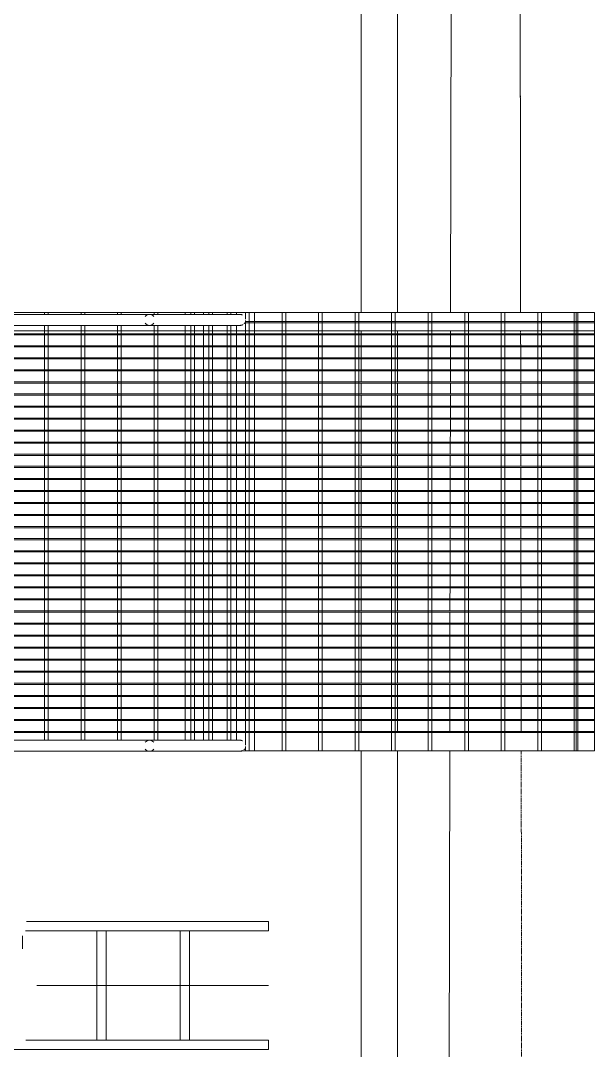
# Model space of a CAD drawing. Header units: centimetres. Extents: x -1762 to 3746, y -261 to 6534.
# Drawn here: x 1923.1 to 2080.1, y 2745.7 to 3027.6 of the extents above; entities that cross this region are included whole.
import ezdxf

# ---------------------------------------------------------------- set-up
doc = ezdxf.new("R2010")
doc.units = ezdxf.units.CM
doc.linetypes.add('_Overhead_2_', pattern=[0.47625, 0.3175, -0.15875])
for name, color, linetype, lineweight in [('A-CLNG', 7, 'Continuous', 9), ('A-FLOR', 7, 'Continuous', 9), ('A-FLOR-HRAL', 7, 'Continuous', 9), ('A-GENM', 7, 'Continuous', 9), ('A-WALL', 7, 'Continuous', 9), ('E-CABL-TRAY', 7, 'Continuous', 9), ('E-CABL-TRAY-CNTR', 7, 'Continuous', 9), ('I-WALL', 7, 'Continuous', 9)]:
    doc.layers.add(name, color=color, linetype=linetype, lineweight=lineweight)

# ---------------------------------------------------------------- blocks, each defined once
blk = doc.blocks.new('M_RVR_Grating - 1_12 x 1_00-V70-Planta bodega almacenamiento congelados')
at = {"layer": 'A-GENM', "color": 254, "true_color": 0xd4d4d4}
for p, q in [((-55, 56), (-57.1, 56)), ((56.47, 56), (-57.1, 56)), ((-54.7, 56), (-55, 56)), ((-55, 56), (-55, -21.01)), ((-55, -21.01), (-55, 56)), ((-54.7, -21.01), (-54.7, 56)), ((-51.4, 56), (-51.7, 56)), ((-51.7, 56), (-51.7, -21.01)), ((-51.4, -21.01), (-51.4, 56)), ((-48.1, 56), (-48.4, 56)), ((-48.4, 56), (-48.4, -21.01)), ((-48.1, -21.01), (-48.1, 56)), ((-44.8, 56), (-45.1, 56)), ((-45.1, 56), (-45.1, -21.02)), ((-44.8, -21.02), (-44.8, 56)), ((-41.5, 56), (-41.8, 56)), ((-41.8, 56), (-41.8, -21.02)), ((-41.5, -21.02), (-41.5, 56)), ((-38.2, 56), (-38.5, 56)), ((-38.5, 56), (-38.5, -21.02)), ((-38.2, -21), (-38.2, 56)), ((-34.9, 56), (-35.2, 56)), ((-35.2, 56), (-35.2, -21)), ((-34.9, -21), (-34.9, 56)), ((-31.6, 56), (-31.9, 56)), ((-31.9, 56), (-31.9, -21)), ((-31.6, -21), (-31.6, 56)), ((-28.3, 56), (-28.6, 56)), ((-28.6, 56), (-28.6, -21)), ((-28.3, -21), (-28.3, 56)), ((-25, 56), (-25.3, 56)), ((-25.3, 56), (-25.3, -21)), ((-25, -21), (-25, 56)), ((-21.7, 56), (-22, 56)), ((-22, 56), (-22, -21)), ((-21.7, -21), (-21.7, 56)), ((-18.4, 56), (-18.7, 56)), ((-18.7, 56), (-18.7, -21)), ((-18.4, -21), (-18.4, 56)), ((-15.1, 56), (-15.4, 56)), ((-15.4, 56), (-15.4, -21)), ((-15.1, -21), (-15.1, 56)), ((-11.8, 56), (-12.1, 56)), ((-12.1, 56), (-12.1, -21)), ((-11.8, -21), (-11.8, 56)), ((-8.5, 56), (-8.8, 56)), ((-8.8, 56), (-8.8, -21)), ((-8.5, -21), (-8.5, 56)), ((-5.2, 56), (-5.5, 56)), ((-5.5, 56), (-5.5, -21)), ((-5.2, -21), (-5.2, 56)), ((-1.9, 56), (-2.2, 56)), ((-2.2, 56), (-2.2, -21)), ((-1.9, -21), (-1.9, 56)), ((1.4, 56), (1.1, 56)), ((1.1, 56), (1.1, -21)), ((1.4, -21), (1.4, 56)), ((4.7, 56), (4.4, 56)), ((4.4, 56), (4.4, -21)), ((4.7, -21), (4.7, 56)), ((8, 56), (7.7, 56)), ((7.7, 56), (7.7, -21)), ((8, -21), (8, 56)), ((11.3, 56), (11, 56)), ((11, 56), (11, -21)), ((11.3, -21), (11.3, 56)), ((14.6, 56), (14.3, 56)), ((14.3, 56), (14.3, -21)), ((14.6, -21), (14.6, 56)), ((17.9, 56), (17.6, 56)), ((17.6, 56), (17.6, -21)), ((17.9, -21), (17.9, 56)), ((21.2, 56), (20.9, 56)), ((20.9, 56), (20.9, -21)), ((21.2, -21), (21.2, 56)), ((24.5, 56), (24.2, 56)), ((24.2, 56), (24.2, -21)), ((24.5, -21), (24.5, 56)), ((27.8, 56), (27.5, 56)), ((27.5, 56), (27.5, -21)), ((27.8, -21), (27.8, 56)), ((31.1, 56), (30.8, 56)), ((30.8, 56), (30.8, -21)), ((31.1, -21), (31.1, 56)), ((34.4, 56), (34.1, 56)), ((34.1, 56), (34.1, -21)), ((34.4, -21), (34.4, 56)), ((37.7, 56), (37.4, 56)), ((37.4, 56), (37.4, -21)), ((37.7, -21), (37.7, 56)), ((41, 56), (40.7, 56)), ((40.7, 56), (40.7, -21)), ((41, -21), (41, 56)), ((44.3, 56), (44, 56)), ((44, 56), (44, -21)), ((44.3, -21), (44.3, 56)), ((47.6, 56), (47.3, 56)), ((47.3, 56), (47.3, -21)), ((47.6, -21), (47.6, 56)), ((50.9, 56), (50.6, 56)), ((50.6, 56), (50.6, -21)), ((50.9, -21), (50.9, 56)), ((54.2, 56), (53.9, 56)), ((53.9, 56), (53.9, -21)), ((54.2, -21), (54.2, 56)), ((56.47, 56), (55, 56)), ((55, 56), (55, -21)), ((60, 56), (59.47, 56)), ((60, 56), (59.47, 56)), ((60, -21), (60, 56)), ((60, 51), (60, 56)), ((-57.1, 51), (56.47, 51)), ((59.47, 51), (60, 51)), ((-57.11, 48.5), (56.47, 48.5)), ((56.47, 49.5), (-57.1, 49.5)), ((60, 49.5), (59.47, 49.5)), ((59.47, 48.5), (60, 48.5)), ((-60, 40.65), (-60, -21)), ((-58.8, 39.5), (-60, 39.5)), ((57.77, 39.5), (-58.4, 39.5)), ((57.2, 39.71), (57.2, -21)), ((57.5, -21), (57.5, 39.56)), ((60, 39.5), (58.17, 39.5)), ((-60, 38.5), (60, 38.5)), ((60, 29.5), (-60, 29.5)), ((-60, 28.5), (60, 28.5)), ((60, 19.5), (-60, 19.5)), ((-60, 18.5), (60, 18.5)), ((60, 9.5), (-60, 9.5)), ((-60, 8.5), (60, 8.5)), ((60, -0.5), (-60, -0.5)), ((-60, -1.5), (60, -1.5)), ((60, -10.5), (-60, -10.5)), ((-60, -11.5), (60, -11.5)), ((60, -20.5), (-60, -20.5)), ((-60, -21), (-60, -21.05)), ((-60, -21.05), (-60, -56)), ((-60, -21.5), (60, -21.5)), ((-55, -21.05), (-55, -56)), ((-55, -56), (-55, -21.05)), ((-54.7, -56), (-54.7, -21.05)), ((-51.7, -21.05), (-51.7, -56)), ((-51.4, -56), (-51.4, -21.05)), ((-48.4, -21.05), (-48.4, -56)), ((-48.1, -56), (-48.1, -21.05)), ((-45.1, -21.05), (-45.1, -56)), ((-44.8, -56), (-44.8, -21.05)), ((-41.8, -21.05), (-41.8, -56)), ((-41.5, -56), (-41.5, -21.05)), ((-38.5, -21.05), (-38.5, -56)), ((-38.2, -56), (-38.2, -21.05)), ((-35.2, -21.05), (-35.2, -56)), ((-34.9, -56), (-34.9, -21.05)), ((-31.9, -21.05), (-31.9, -56)), ((-31.6, -56), (-31.6, -21.05)), ((-28.6, -21.05), (-28.6, -56)), ((-28.3, -56), (-28.3, -21.05)), ((-25.3, -21.05), (-25.3, -56)), ((-25, -56), (-25, -21.05)), ((-22, -21.05), (-22, -56)), ((-21.7, -56), (-21.7, -21.05)), ((-18.7, -21.05), (-18.7, -56)), ((-18.4, -56), (-18.4, -21.05)), ((-15.4, -21.05), (-15.4, -56)), ((-15.1, -56), (-15.1, -21.05)), ((-12.1, -21.05), (-12.1, -56)), ((-11.8, -56), (-11.8, -21.05)), ((-8.8, -21.05), (-8.8, -56)), ((-8.5, -56), (-8.5, -21.05)), ((-5.5, -21.05), (-5.5, -56)), ((-5.2, -56), (-5.2, -21.05)), ((-2.2, -21.05), (-2.2, -56)), ((-1.9, -56), (-1.9, -21.05)), ((1.1, -21.05), (1.1, -56)), ((1.4, -56), (1.4, -21.05)), ((4.4, -21.05), (4.4, -56)), ((4.7, -56), (4.7, -21.05)), ((7.7, -21.05), (7.7, -56)), ((8, -56), (8, -21.05)), ((11, -21.05), (11, -56)), ((11.3, -56), (11.3, -21.05)), ((14.3, -21.05), (14.3, -56)), ((14.6, -56), (14.6, -21.05)), ((17.6, -21.05), (17.6, -56)), ((17.9, -56), (17.9, -21.05)), ((20.9, -21.05), (20.9, -56)), ((21.2, -56), (21.2, -21.05)), ((24.2, -21.05), (24.2, -56)), ((24.5, -56), (24.5, -21.05)), ((27.5, -21.05), (27.5, -56)), ((27.8, -56), (27.8, -21.05)), ((30.8, -21.05), (30.8, -56)), ((31.1, -56), (31.1, -21.05)), ((34.1, -21.05), (34.1, -56)), ((34.4, -56), (34.4, -21.05)), ((37.4, -21.05), (37.4, -56)), ((37.7, -56), (37.7, -21.05)), ((40.7, -21.05), (40.7, -56)), ((41, -56), (41, -21.05)), ((44, -21.05), (44, -56)), ((44.3, -56), (44.3, -21.05)), ((47.3, -21.05), (47.3, -56)), ((47.6, -56), (47.6, -21.05)), ((50.6, -21.05), (50.6, -56)), ((50.9, -56), (50.9, -21.05)), ((53.9, -21.05), (53.9, -56)), ((54.2, -56), (54.2, -21.05)), ((55, -21.05), (55, -56)), ((57.2, -21.05), (57.2, -56)), ((57.5, -56), (57.5, -21.05)), ((60, -21.05), (60, -21)), ((60, -56), (60, -21.05)), ((60, -30.5), (-60, -30.5)), ((-60, -31.5), (60, -31.5)), ((60, -40.5), (-60, -40.5)), ((-60, -41.5), (60, -41.5)), ((60, -50.5), (-60, -50.5)), ((60, -51), (-60, -51)), ((-60, -51), (-60, -56)), ((-60, -51.5), (60, -51.5)), ((60, -56), (60, -51)), ((-60, -56), (-55, -56)), ((-60, -56), (60, -56)), ((-55, -56), (-54.7, -56)), ((-51.7, -56), (-51.4, -56)), ((-48.4, -56), (-48.1, -56)), ((-45.1, -56), (-44.8, -56)), ((-41.8, -56), (-41.5, -56)), ((-38.5, -56), (-38.2, -56)), ((-35.2, -56), (-34.9, -56)), ((-31.9, -56), (-31.6, -56)), ((-28.6, -56), (-28.3, -56)), ((-25.3, -56), (-25, -56)), ((-22, -56), (-21.7, -56)), ((-18.7, -56), (-18.4, -56)), ((-15.4, -56), (-15.1, -56)), ((-12.1, -56), (-11.8, -56)), ((-8.8, -56), (-8.5, -56)), ((-5.5, -56), (-5.2, -56)), ((-2.2, -56), (-1.9, -56)), ((1.1, -56), (1.4, -56)), ((4.4, -56), (4.7, -56)), ((7.7, -56), (8, -56)), ((11, -56), (11.3, -56)), ((14.3, -56), (14.6, -56)), ((17.6, -56), (17.9, -56)), ((20.9, -56), (21.2, -56)), ((24.2, -56), (24.5, -56)), ((27.5, -56), (27.8, -56)), ((30.8, -56), (31.1, -56)), ((34.1, -56), (34.4, -56)), ((37.4, -56), (37.7, -56)), ((40.7, -56), (41, -56)), ((44, -56), (44.3, -56)), ((47.3, -56), (47.6, -56)), ((50.6, -56), (50.9, -56)), ((53.9, -56), (54.2, -56)), ((55, -56), (60, -56)), ((57.2, -56), (57.5, -56))]:
    blk.add_line(p, q, dxfattribs=at)
blk = doc.blocks.new('M_RVR_Grating - 1_12 x 1_00-V71-Planta bodega almacenamiento congelados')
at = {"layer": 'A-GENM', "color": 254, "true_color": 0xd4d4d4}
for p, q in [((-55, 56), (-57.1, 56)), ((56.48, 56), (-57.1, 56)), ((-55, 56), (-55, -56)), ((-54.7, 56), (-55, 56)), ((-55, -56), (-55, 56)), ((-54.7, -56), (-54.7, 56)), ((-51.7, 56), (-51.7, -56)), ((-51.4, 56), (-51.7, 56)), ((-51.4, -56), (-51.4, 56)), ((-48.4, 56), (-48.4, -56)), ((-48.1, 56), (-48.4, 56)), ((-48.1, -56), (-48.1, 56)), ((-45.1, 56), (-45.1, -56)), ((-44.8, 56), (-45.1, 56)), ((-44.8, -56), (-44.8, 56)), ((-41.8, 56), (-41.8, -56)), ((-41.5, 56), (-41.8, 56)), ((-41.5, -56), (-41.5, 56)), ((-38.5, 56), (-38.5, -56)), ((-38.2, 56), (-38.5, 56)), ((-38.2, -56), (-38.2, 56)), ((-35.2, 56), (-35.2, -56)), ((-34.9, 56), (-35.2, 56)), ((-34.9, -56), (-34.9, 56)), ((-31.9, 56), (-31.9, -56)), ((-31.6, 56), (-31.9, 56)), ((-31.6, -56), (-31.6, 56)), ((-28.6, 56), (-28.6, -56)), ((-28.3, 56), (-28.6, 56)), ((-28.3, -56), (-28.3, 56)), ((-25.3, 56), (-25.3, -56)), ((-25, 56), (-25.3, 56)), ((-25, -56), (-25, 56)), ((-22, 56), (-22, -56)), ((-21.7, 56), (-22, 56)), ((-21.7, -56), (-21.7, 56)), ((-18.7, 56), (-18.7, -56)), ((-18.4, 56), (-18.7, 56)), ((-18.4, -56), (-18.4, 56)), ((-15.4, 56), (-15.4, -56)), ((-15.1, 56), (-15.4, 56)), ((-15.1, -56), (-15.1, 56)), ((-12.1, 56), (-12.1, -56)), ((-11.8, 56), (-12.1, 56)), ((-11.8, -56), (-11.8, 56)), ((-8.8, 56), (-8.8, -56)), ((-8.5, 56), (-8.8, 56)), ((-8.5, -56), (-8.5, 56)), ((-5.5, 56), (-5.5, -56)), ((-5.2, 56), (-5.5, 56)), ((-5.2, -56), (-5.2, 56)), ((-2.2, 56), (-2.2, -56)), ((-1.9, 56), (-2.2, 56)), ((-1.9, -56), (-1.9, 56)), ((1.1, 56), (1.1, -56)), ((1.4, 56), (1.1, 56)), ((1.4, -56), (1.4, 56)), ((4.4, 56), (4.4, -56)), ((4.7, 56), (4.4, 56)), ((4.7, -56), (4.7, 56)), ((7.7, 56), (7.7, -56)), ((8, 56), (7.7, 56)), ((8, -56), (8, 56)), ((11, 56), (11, -56)), ((11.3, 56), (11, 56)), ((11.3, -56), (11.3, 56)), ((14.3, 56), (14.3, -56)), ((14.6, 56), (14.3, 56)), ((14.6, -56), (14.6, 56)), ((17.6, 56), (17.6, -56)), ((17.9, 56), (17.6, 56)), ((17.9, -56), (17.9, 56)), ((20.9, 56), (20.9, -56)), ((21.2, 56), (20.9, 56)), ((21.2, -56), (21.2, 56)), ((24.2, 56), (24.2, -56)), ((24.5, 56), (24.2, 56)), ((24.5, -56), (24.5, 56)), ((27.5, 56), (27.5, -56)), ((27.8, 56), (27.5, 56)), ((27.8, -56), (27.8, 56)), ((30.8, 56), (30.8, -56)), ((31.1, 56), (30.8, 56)), ((31.1, -56), (31.1, 56)), ((34.1, 56), (34.1, -56)), ((34.4, 56), (34.1, 56)), ((34.4, -56), (34.4, 56)), ((37.4, 56), (37.4, -56)), ((37.7, 56), (37.4, 56)), ((37.7, -56), (37.7, 56)), ((40.7, 56), (40.7, -56)), ((41, 56), (40.7, 56)), ((41, -56), (41, 56)), ((44, 56), (44, -56)), ((44.3, 56), (44, 56)), ((44.3, -56), (44.3, 56)), ((47.3, 56), (47.3, -56)), ((47.6, 56), (47.3, 56)), ((47.6, -56), (47.6, 56)), ((50.6, 56), (50.6, -56)), ((50.9, 56), (50.6, 56)), ((50.9, -56), (50.9, 56)), ((53.9, 56), (53.9, -56)), ((54.2, 56), (53.9, 56)), ((54.2, -56), (54.2, 56)), ((55, 56), (55, -56)), ((56.48, 56), (55, 56)), ((60, 56), (59.47, 56)), ((60, 56), (59.47, 56)), ((60, -56), (60, 56)), ((60, 51), (60, 56)), ((56.48, 51.5), (-57.1, 51.5)), ((-57.1, 51), (56.48, 51)), ((60, 51.5), (59.47, 51.5)), ((59.47, 51), (60, 51)), ((-57.1, 50.5), (56.48, 50.5)), ((59.47, 50.5), (60, 50.5)), ((56.48, 41.5), (-57.1, 41.5)), ((-57.1, 40.5), (56.48, 40.5)), ((60, 41.5), (59.47, 41.5)), ((59.47, 40.5), (60, 40.5)), ((56.48, 31.5), (-57.1, 31.5)), ((60, 31.5), (59.47, 31.5)), ((-57.1, 30.5), (56.48, 30.5)), ((59.47, 30.5), (60, 30.5)), ((56.47, 21.5), (-57.1, 21.5)), ((-57.1, 20.5), (56.47, 20.5)), ((60, 21.5), (59.47, 21.5)), ((59.47, 20.5), (60, 20.5)), ((56.47, 11.5), (-57.1, 11.5)), ((60, 11.5), (59.47, 11.5)), ((-57.1, 10.5), (56.47, 10.5)), ((59.47, 10.5), (60, 10.5)), ((56.47, 1.5), (-57.1, 1.5)), ((-57.1, 0.5), (56.47, 0.5)), ((60, 1.5), (59.47, 1.5)), ((59.47, 0.5), (60, 0.5)), ((56.47, -8.5), (-57.1, -8.5)), ((-57.1, -9.5), (56.47, -9.5)), ((60, -8.5), (59.47, -8.5)), ((59.47, -9.5), (60, -9.5)), ((56.47, -18.5), (-57.1, -18.5)), ((-57.1, -19.5), (56.47, -19.5)), ((60, -18.5), (59.47, -18.5)), ((59.47, -19.5), (60, -19.5)), ((56.47, -28.5), (-57.1, -28.5)), ((-57.1, -29.5), (56.47, -29.5)), ((60, -28.5), (59.47, -28.5)), ((59.47, -29.5), (60, -29.5)), ((56.47, -38.5), (-57.1, -38.5)), ((60, -38.5), (59.47, -38.5)), ((-57.1, -39.5), (56.47, -39.5)), ((59.47, -39.5), (60, -39.5)), ((56.5, -48.5), (-57.11, -48.5)), ((-57.11, -49.5), (56.47, -49.5)), ((60, -48.5), (59.46, -48.5)), ((59.46, -49.5), (60, -49.5)), ((-60, -52.35), (-60, -56)), ((-60, -52.35), (-60, -56)), ((56.49, -51), (-57.13, -51)), ((57.2, -53.29), (57.2, -56)), ((57.5, -56), (57.5, -53.44)), ((60, -51), (59.44, -51)), ((60, -56), (60, -51)), ((-60, -56), (-55, -56)), ((-60, -56), (60, -56)), ((-55, -56), (-54.7, -56)), ((-51.7, -56), (-51.4, -56)), ((-48.4, -56), (-48.1, -56)), ((-45.1, -56), (-44.8, -56)), ((-41.8, -56), (-41.5, -56)), ((-38.5, -56), (-38.2, -56)), ((-35.2, -56), (-34.9, -56)), ((-31.9, -56), (-31.6, -56)), ((-28.6, -56), (-28.3, -56)), ((-25.3, -56), (-25, -56)), ((-22, -56), (-21.7, -56)), ((-18.7, -56), (-18.4, -56)), ((-15.4, -56), (-15.1, -56)), ((-12.1, -56), (-11.8, -56)), ((-8.8, -56), (-8.5, -56)), ((-5.5, -56), (-5.2, -56)), ((-2.2, -56), (-1.9, -56)), ((1.1, -56), (1.4, -56)), ((4.4, -56), (4.7, -56)), ((7.7, -56), (8, -56)), ((11, -56), (11.3, -56)), ((14.3, -56), (14.6, -56)), ((17.6, -56), (17.9, -56)), ((20.9, -56), (21.2, -56)), ((24.2, -56), (24.5, -56)), ((27.5, -56), (27.8, -56)), ((30.8, -56), (31.1, -56)), ((34.1, -56), (34.4, -56)), ((37.4, -56), (37.7, -56)), ((40.7, -56), (41, -56)), ((44, -56), (44.3, -56)), ((47.3, -56), (47.6, -56)), ((50.6, -56), (50.9, -56)), ((53.9, -56), (54.2, -56)), ((55, -56), (60, -56)), ((57.2, -56), (57.5, -56))]:
    blk.add_line(p, q, dxfattribs=at)
blk = doc.blocks.new('Railings 52 - Railings 41-1808123-Planta bodega almacenamiento congelados')
at = {"layer": 'A-FLOR-HRAL', "color": 254, "true_color": 0xd4d4d4}
for p, q in [((2413.61, 4534.39), (2413.61, 4024.34)), ((2416.61, 4024.34), (2416.61, 4534.39))]:
    blk.add_line(p, q, dxfattribs=at)
at = {"layer": 'A-FLOR-HRAL', "color": 254, "true_color": 0xd4d4d4, "flags": 128}
for points in [[(2413.61, 4024.34), (2413.61, 4024.02), (2413.61, 4023.7), (2413.61, 4023.38), (2413.61, 4023.07), (2413.61, 4022.75), (2413.61, 4022.44), (2413.61, 4022.13), (2413.61, 4021.82), (2413.61, 4021.52), (2413.61, 4021.22), (2413.61, 4020.93), (2413.61, 4020.65), (2413.61, 4020.36), (2413.61, 4020.09), (2413.61, 4019.82), (2413.61, 4019.56), (2413.61, 4019.31), (2413.61, 4019.06), (2413.61, 4018.83), (2413.61, 4018.6), (2413.61, 4018.38), (2413.61, 4018.17), (2413.61, 4017.98), (2413.61, 4017.79), (2413.61, 4017.61), (2413.61, 4017.44), (2413.61, 4017.28), (2413.61, 4017.14), (2413.61, 4017.01), (2413.61, 4016.88), (2413.61, 4016.77), (2413.61, 4016.68), (2413.61, 4016.59), (2413.61, 4016.52), (2413.61, 4016.46), (2413.61, 4016.41), (2413.61, 4016.37), (2413.61, 4016.35), (2413.61, 4016.34), (2413.61, 4016.34)], [(2413.61, 4020.57), (2413.61, 4020.85), (2413.61, 4021.15), (2413.61, 4021.44), (2413.61, 4021.74), (2413.61, 4022.05), (2413.61, 4022.35), (2413.61, 4022.67), (2413.61, 4022.98), (2413.61, 4023.3), (2413.61, 4023.61), (2413.61, 4023.93), (2413.61, 4024.25)], [(2416.61, 4024.34), (2416.61, 4024.02), (2416.61, 4023.7), (2416.61, 4023.38), (2416.61, 4023.07), (2416.61, 4022.75), (2416.61, 4022.44), (2416.61, 4022.13), (2416.61, 4021.82), (2416.61, 4021.52), (2416.61, 4021.22), (2416.61, 4020.93), (2416.61, 4020.65), (2416.61, 4020.36), (2416.61, 4020.09), (2416.61, 4019.82), (2416.61, 4019.56), (2416.61, 4019.31), (2416.61, 4019.06), (2416.61, 4018.83), (2416.61, 4018.6), (2416.61, 4018.38), (2416.61, 4018.17), (2416.61, 4017.98), (2416.61, 4017.79), (2416.61, 4017.61), (2416.61, 4017.44), (2416.61, 4017.28), (2416.61, 4017.14), (2416.61, 4017.01), (2416.61, 4016.88), (2416.61, 4016.77), (2416.61, 4016.68), (2416.61, 4016.59), (2416.61, 4016.52), (2416.61, 4016.46), (2416.61, 4016.41), (2416.61, 4016.37), (2416.61, 4016.35), (2416.61, 4016.34), (2416.61, 4016.34)], [(2416.61, 4016.34), (2416.61, 4016.35), (2416.61, 4016.37), (2416.61, 4016.4), (2416.61, 4016.44), (2416.61, 4016.5), (2416.61, 4016.57), (2416.61, 4016.65), (2416.61, 4016.75), (2416.61, 4016.85), (2416.61, 4016.97), (2416.61, 4017.1), (2416.61, 4017.24), (2416.61, 4017.4), (2416.61, 4017.56), (2416.61, 4017.74), (2416.61, 4017.92), (2416.61, 4018.12), (2416.61, 4018.33), (2416.61, 4018.54), (2416.61, 4018.77), (2416.61, 4019), (2416.61, 4019.24), (2416.61, 4019.49), (2416.61, 4019.75), (2416.61, 4020.02), (2416.61, 4020.29), (2416.61, 4020.57), (2416.61, 4020.85), (2416.61, 4021.15), (2416.61, 4021.44), (2416.61, 4021.74), (2416.61, 4022.05), (2416.61, 4022.35), (2416.61, 4022.67), (2416.61, 4022.98), (2416.61, 4023.3), (2416.61, 4023.61), (2416.61, 4023.93), (2416.61, 4024.25), (2416.61, 4024.34)], [(2413.61, 4016.34), (2413.61, 4016.35), (2413.61, 4016.37), (2413.61, 4016.4), (2413.61, 4016.44), (2413.61, 4016.5), (2413.61, 4016.57), (2413.61, 4016.65), (2413.61, 4016.75), (2413.61, 4016.85), (2413.61, 4016.97), (2413.61, 4017.1), (2413.61, 4017.24)], [(2413.81, 4015.58), (2413.78, 4015.63), (2413.76, 4015.69), (2413.73, 4015.74), (2413.71, 4015.8), (2413.69, 4015.85), (2413.67, 4015.91), (2413.65, 4015.97), (2413.64, 4016.03), (2413.63, 4016.08), (2413.62, 4016.14), (2413.61, 4016.2), (2413.61, 4016.26), (2413.61, 4016.32), (2413.61, 4016.34)], [(2414.26, 4015.1), (2414.21, 4015.14), (2414.16, 4015.17), (2414.12, 4015.21), (2414.07, 4015.25), (2414.04, 4015.28)], [(2416.61, 4016.34), (2416.61, 4016.28), (2416.6, 4016.22), (2416.6, 4016.16), (2416.59, 4016.1), (2416.58, 4016.04), (2416.56, 4015.98), (2416.55, 4015.93), (2416.53, 4015.87), (2416.51, 4015.81), (2416.49, 4015.76), (2416.46, 4015.7)]]:
    blk.add_lwpolyline(points, dxfattribs=at)
at = {"layer": 'A-FLOR-HRAL', "color": 254, "true_color": 0xd4d4d4}
for start, end in [(128.7211, 231.2789), (308.7211, 51.2789)]:
    blk.add_arc((2415.11, 4041.16), 1.5, start, end, dxfattribs=at)
blk = doc.blocks.new('Railings 56 - Railings 41-1808293-Planta bodega almacenamiento congelados')
at = {"layer": 'A-FLOR-HRAL', "color": 254, "true_color": 0xd4d4d4}
for p, q in [((2413.61, 1750.37), (2413.61, 1240.32)), ((2416.61, 1240.32), (2416.61, 1750.37))]:
    blk.add_line(p, q, dxfattribs=at)
at = {"layer": 'A-FLOR-HRAL', "color": 254, "true_color": 0xd4d4d4, "flags": 128}
for points in [[(2415.95, 1759.61), (2416, 1759.57), (2416.05, 1759.54), (2416.1, 1759.5), (2416.14, 1759.46), (2416.18, 1759.42)], [(2413.61, 1758.37), (2413.61, 1758.43), (2413.61, 1758.49), (2413.62, 1758.55), (2413.63, 1758.61), (2413.64, 1758.67), (2413.65, 1758.73), (2413.66, 1758.79), (2413.68, 1758.84), (2413.7, 1758.9), (2413.72, 1758.96), (2413.75, 1759.01)], [(2413.61, 1750.37), (2413.61, 1750.69), (2413.61, 1751.01), (2413.61, 1751.33), (2413.61, 1751.65), (2413.61, 1751.96), (2413.61, 1752.27), (2413.61, 1752.58), (2413.61, 1752.89), (2413.61, 1753.19), (2413.61, 1753.49), (2413.61, 1753.78), (2413.61, 1754.07), (2413.61, 1754.35), (2413.61, 1754.62), (2413.61, 1754.89), (2413.61, 1755.15), (2413.61, 1755.4), (2413.61, 1755.65), (2413.61, 1755.88), (2413.61, 1756.11), (2413.61, 1756.33), (2413.61, 1756.54), (2413.61, 1756.74), (2413.61, 1756.93), (2413.61, 1757.1), (2413.61, 1757.27), (2413.61, 1757.43), (2413.61, 1757.57), (2413.61, 1757.71), (2413.61, 1757.83), (2413.61, 1757.94), (2413.61, 1758.04), (2413.61, 1758.12), (2413.61, 1758.19), (2413.61, 1758.26), (2413.61, 1758.3), (2413.61, 1758.34), (2413.61, 1758.36), (2413.61, 1758.37), (2413.61, 1758.37)], [(2413.61, 1758.37), (2413.61, 1758.37), (2413.61, 1758.35), (2413.61, 1758.31), (2413.61, 1758.27), (2413.61, 1758.21), (2413.61, 1758.14), (2413.61, 1758.06), (2413.61, 1757.97), (2413.61, 1757.86), (2413.61, 1757.74), (2413.61, 1757.61), (2413.61, 1757.47), (2413.61, 1757.31), (2413.61, 1757.15), (2413.61, 1756.97), (2413.61, 1756.79), (2413.61, 1756.59), (2413.61, 1756.39), (2413.61, 1756.17), (2413.61, 1755.95), (2413.61, 1755.71), (2413.61, 1755.47), (2413.61, 1755.22), (2413.61, 1754.96), (2413.61, 1754.69), (2413.61, 1754.42), (2413.61, 1754.14), (2413.61, 1753.86), (2413.61, 1753.57), (2413.61, 1753.27), (2413.61, 1752.97), (2413.61, 1752.67), (2413.61, 1752.36), (2413.61, 1752.05), (2413.61, 1751.73), (2413.61, 1751.42), (2413.61, 1751.1), (2413.61, 1750.78), (2413.61, 1750.46), (2413.61, 1750.37)], [(2416.4, 1759.13), (2416.43, 1759.08), (2416.46, 1759.03), (2416.48, 1758.97), (2416.5, 1758.92), (2416.52, 1758.86), (2416.54, 1758.8), (2416.56, 1758.74), (2416.57, 1758.69), (2416.58, 1758.63), (2416.59, 1758.57), (2416.6, 1758.51), (2416.6, 1758.45), (2416.61, 1758.39), (2416.61, 1758.37)], [(2416.61, 1758.37), (2416.61, 1758.37), (2416.61, 1758.35), (2416.61, 1758.31), (2416.61, 1758.27), (2416.61, 1758.21), (2416.61, 1758.14), (2416.61, 1758.06), (2416.61, 1757.97), (2416.61, 1757.86), (2416.61, 1757.74), (2416.61, 1757.61), (2416.61, 1757.47)], [(2416.61, 1750.37), (2416.61, 1750.69), (2416.61, 1751.01), (2416.61, 1751.33), (2416.61, 1751.65), (2416.61, 1751.96), (2416.61, 1752.27), (2416.61, 1752.58), (2416.61, 1752.89), (2416.61, 1753.19), (2416.61, 1753.49), (2416.61, 1753.78), (2416.61, 1754.07), (2416.61, 1754.35), (2416.61, 1754.62), (2416.61, 1754.89), (2416.61, 1755.15), (2416.61, 1755.4), (2416.61, 1755.65), (2416.61, 1755.88), (2416.61, 1756.11), (2416.61, 1756.33), (2416.61, 1756.54), (2416.61, 1756.74), (2416.61, 1756.93), (2416.61, 1757.1), (2416.61, 1757.27), (2416.61, 1757.43), (2416.61, 1757.57), (2416.61, 1757.71), (2416.61, 1757.83), (2416.61, 1757.94), (2416.61, 1758.04), (2416.61, 1758.12), (2416.61, 1758.19), (2416.61, 1758.26), (2416.61, 1758.3), (2416.61, 1758.34), (2416.61, 1758.36), (2416.61, 1758.37), (2416.61, 1758.37)], [(2416.61, 1754.14), (2416.61, 1753.86), (2416.61, 1753.57), (2416.61, 1753.27), (2416.61, 1752.97), (2416.61, 1752.67), (2416.61, 1752.36), (2416.61, 1752.05), (2416.61, 1751.73), (2416.61, 1751.42), (2416.61, 1751.1), (2416.61, 1750.78), (2416.61, 1750.46)]]:
    blk.add_lwpolyline(points, dxfattribs=at)
at = {"layer": 'A-FLOR-HRAL', "color": 254, "true_color": 0xd4d4d4}
for start, end in [(128.7211, 231.2789), (308.7211, 51.2789)]:
    blk.add_arc((2415.11, 1733.55), 1.5, start, end, dxfattribs=at)
blk = doc.blocks.new('PQ_RVR_EST-01_ZZ_ZZ_MO_T_A_rvt-1-Planta bodega almacenamiento congelados')
at = {"layer": 'A-FLOR-HRAL', "color": 254, "lineweight": 9, "true_color": 0xd4d4d4}
for name, p, rotation in [('Railings 52 - Railings 41-1808123-Planta bodega almacenamiento congelados', (5999.5, 530.54), 89.9999999999999), ('Railings 56 - Railings 41-1808293-Planta bodega almacenamiento congelados', (224.79, 5244.18), 270.0000000000001)]:
    blk.add_blockref(name, p, dxfattribs=dict(at, rotation=rotation))
at = {"layer": 'A-GENM', "color": 254, "lineweight": 9, "true_color": 0xd4d4d4}
for name, p, rotation in [('M_RVR_Grating - 1_12 x 1_00-V71-Planta bodega almacenamiento congelados', (1931.13, 2887.67), 89.9999999999999), ('M_RVR_Grating - 1_12 x 1_00-V70-Planta bodega almacenamiento congelados', (2024.13, 2887.67), 90.0000000000001)]:
    blk.add_blockref(name, p, dxfattribs=dict(at, rotation=rotation))
blk = doc.blocks.new('PQ_RVR_ARQ-01_ZZ_ZZ_MO_T_A_rvt-1-Planta bodega almacenamiento congelados')
at = {"layer": 'A-CLNG', "color": 254, "lineweight": 18, "true_color": 0xd4d4d4}
for p, q in [((2016.25, 2947.67), (2016.25, 3070.59)), ((2016.25, 2941.87), (2016.25, 2942.67)), ((2016.25, 2938.57), (2016.25, 2941.57)), ((2016.25, 2935.27), (2016.25, 2938.27)), ((2016.25, 2931.97), (2016.25, 2934.97)), ((2016.25, 2928.67), (2016.25, 2931.67)), ((2016.25, 2925.37), (2016.25, 2928.37)), ((2016.25, 2922.07), (2016.25, 2925.07)), ((2016.25, 2918.77), (2016.25, 2921.77)), ((2016.25, 2915.47), (2016.25, 2918.47)), ((2016.25, 2912.17), (2016.25, 2915.17)), ((2016.25, 2908.87), (2016.25, 2911.87)), ((2016.25, 2905.57), (2016.25, 2908.57)), ((2016.25, 2902.27), (2016.25, 2905.27)), ((2016.25, 2898.97), (2016.25, 2901.97)), ((2016.25, 2895.67), (2016.25, 2898.67)), ((2016.25, 2892.37), (2016.25, 2895.37)), ((2016.25, 2889.07), (2016.25, 2892.07)), ((2016.25, 2885.77), (2016.25, 2888.77)), ((2016.25, 2882.47), (2016.25, 2885.47)), ((2016.25, 2879.17), (2016.25, 2882.17)), ((2016.25, 2875.87), (2016.25, 2878.87)), ((2016.25, 2872.57), (2016.25, 2875.57)), ((2016.25, 2869.27), (2016.25, 2872.27)), ((2016.25, 2865.97), (2016.25, 2868.97)), ((2016.25, 2862.67), (2016.25, 2865.67)), ((2016.25, 2859.45), (2016.25, 2862.37)), ((2016.25, 2856.07), (2016.25, 2859.07)), ((2016.25, 2852.77), (2016.25, 2855.77)), ((2016.25, 2849.47), (2016.25, 2852.47)), ((2016.25, 2846.17), (2016.25, 2849.17)), ((2016.25, 2842.87), (2016.25, 2845.87)), ((2016.25, 2839.57), (2016.25, 2842.57)), ((2016.25, 2836.27), (2016.25, 2839.27)), ((2016.25, 2832.97), (2016.25, 2835.97)), ((2016.25, 2378.09), (2016.25, 2827.67))]:
    blk.add_line(p, q, dxfattribs=at)
at = {"layer": 'A-FLOR', "color": 254, "linetype": '_Overhead_2_', "true_color": 0xd4d4d4}
for p, q in [((2059.63, 3169.83), (2059.94, 2947.67)), ((2059.94, 2947.67), (2059.64, 3161.03)), ((2059.94, 2942.67), (2059.94, 2941.87)), ((2059.94, 2941.87), (2059.94, 2942.67)), ((2059.94, 2941.57), (2059.95, 2938.57)), ((2059.95, 2938.57), (2059.94, 2941.57)), ((2059.95, 2938.27), (2059.95, 2935.27)), ((2059.95, 2935.27), (2059.95, 2938.27)), ((2059.95, 2934.97), (2059.96, 2931.97)), ((2059.96, 2931.97), (2059.95, 2934.97)), ((2059.96, 2931.67), (2059.96, 2928.67)), ((2059.96, 2928.67), (2059.96, 2931.67)), ((2059.96, 2928.37), (2059.97, 2925.37)), ((2059.97, 2925.37), (2059.96, 2928.37)), ((2059.97, 2925.07), (2059.97, 2922.07)), ((2059.97, 2922.07), (2059.97, 2925.07)), ((2059.97, 2921.77), (2059.98, 2918.77)), ((2059.98, 2918.77), (2059.97, 2921.77)), ((2059.98, 2918.47), (2059.98, 2915.47)), ((2059.98, 2915.47), (2059.98, 2918.47)), ((2059.98, 2915.17), (2059.98, 2912.17)), ((2059.98, 2912.17), (2059.98, 2915.17)), ((2059.99, 2911.87), (2059.99, 2908.87)), ((2059.99, 2908.87), (2059.99, 2911.87)), ((2059.99, 2908.57), (2059.99, 2905.57)), ((2059.99, 2905.57), (2059.99, 2908.57)), ((2059.99, 2905.27), (2060, 2902.27)), ((2060, 2902.27), (2059.99, 2905.27)), ((2060, 2901.97), (2060, 2898.97)), ((2060, 2898.97), (2060, 2901.97)), ((2060, 2898.67), (2060.01, 2895.67)), ((2060.01, 2895.67), (2060, 2898.67)), ((2060.01, 2895.37), (2060.01, 2892.37)), ((2060.01, 2892.37), (2060.01, 2895.37)), ((2060.01, 2892.07), (2060.02, 2889.07)), ((2060.02, 2889.07), (2060.01, 2892.07)), ((2060.02, 2888.77), (2060.02, 2885.77)), ((2060.02, 2885.77), (2060.02, 2888.77)), ((2060.02, 2885.47), (2060.03, 2882.47)), ((2060.03, 2882.47), (2060.02, 2885.47)), ((2060.03, 2882.17), (2060.03, 2879.17)), ((2060.03, 2879.17), (2060.03, 2882.17)), ((2060.03, 2878.87), (2060.03, 2875.87)), ((2060.03, 2875.87), (2060.03, 2878.87)), ((2060.03, 2875.57), (2060.04, 2872.57)), ((2060.04, 2872.57), (2060.03, 2875.57)), ((2060.04, 2872.27), (2060.04, 2869.27)), ((2060.04, 2869.27), (2060.04, 2872.27)), ((2060.04, 2868.97), (2060.05, 2865.97)), ((2060.05, 2865.97), (2060.04, 2868.97)), ((2060.05, 2865.67), (2060.05, 2862.67)), ((2060.05, 2862.67), (2060.05, 2865.67)), ((2060.05, 2862.37), (2060.06, 2859.45)), ((2060.06, 2859.45), (2060.05, 2862.37)), ((2060.06, 2859.07), (2060.06, 2856.07)), ((2060.06, 2856.07), (2060.06, 2859.07)), ((2060.06, 2855.77), (2060.07, 2852.77)), ((2060.07, 2852.77), (2060.06, 2855.77)), ((2060.07, 2852.47), (2060.07, 2849.47)), ((2060.07, 2849.47), (2060.07, 2852.47)), ((2060.07, 2849.17), (2060.08, 2846.17)), ((2060.08, 2846.17), (2060.07, 2849.17)), ((2060.08, 2845.87), (2060.08, 2842.87)), ((2060.08, 2842.87), (2060.08, 2845.87)), ((2060.08, 2842.57), (2060.08, 2839.57)), ((2060.08, 2839.57), (2060.08, 2842.57)), ((2060.08, 2839.27), (2060.09, 2836.27)), ((2060.09, 2836.27), (2060.08, 2839.27)), ((2060.09, 2835.97), (2060.09, 2832.97)), ((2060.09, 2832.97), (2060.09, 2835.97)), ((2060.1, 2827.67), (2060.47, 2561.33)), ((2060.42, 2596.83), (2060.1, 2827.67))]:
    blk.add_line(p, q, dxfattribs=at)
at = {"layer": 'A-WALL', "color": 253, "true_color": 0xaaaaaa}
for p, q in [((2040.98, 3056.28), (2040.76, 2947.67)), ((2040.75, 2941.57), (2040.74, 2938.57)), ((2040.75, 2942.67), (2040.75, 2941.87)), ((2040.74, 2938.27), (2040.74, 2935.27)), ((2040.74, 2934.97), (2040.73, 2931.97)), ((2040.73, 2931.67), (2040.72, 2928.67)), ((2040.72, 2928.37), (2040.72, 2925.37)), ((2040.72, 2925.07), (2040.71, 2922.07)), ((2040.71, 2921.77), (2040.7, 2918.77)), ((2040.7, 2918.47), (2040.7, 2915.47)), ((2040.7, 2915.17), (2040.69, 2912.17)), ((2040.69, 2911.87), (2040.68, 2908.87)), ((2040.68, 2908.57), (2040.68, 2905.57)), ((2040.68, 2905.27), (2040.67, 2902.27)), ((2040.67, 2901.97), (2040.66, 2898.97)), ((2040.66, 2898.67), (2040.66, 2895.67)), ((2040.66, 2895.37), (2040.65, 2892.37)), ((2040.65, 2892.07), (2040.64, 2889.07)), ((2040.64, 2888.77), (2040.64, 2885.77)), ((2040.64, 2885.47), (2040.63, 2882.47)), ((2040.63, 2882.17), (2040.62, 2879.17)), ((2040.62, 2878.87), (2040.62, 2875.87)), ((2040.62, 2875.57), (2040.61, 2872.57)), ((2040.61, 2872.27), (2040.6, 2869.27)), ((2040.6, 2868.97), (2040.6, 2865.97)), ((2040.6, 2865.67), (2040.59, 2862.67)), ((2040.59, 2862.37), (2040.58, 2859.45)), ((2040.58, 2859.07), (2040.58, 2856.07)), ((2040.58, 2855.77), (2040.57, 2852.77)), ((2040.57, 2852.47), (2040.56, 2849.47)), ((2040.56, 2849.17), (2040.56, 2846.17)), ((2040.56, 2845.87), (2040.55, 2842.87)), ((2040.55, 2842.57), (2040.54, 2839.57)), ((2040.54, 2839.27), (2040.54, 2836.27)), ((2040.54, 2835.97), (2040.53, 2832.97)), ((2040.52, 2827.67), (2039.64, 2393.62))]:
    blk.add_line(p, q, dxfattribs=at)
at = {"layer": 'I-WALL', "color": 253, "true_color": 0xaaaaaa}
for p, q in [((2016.25, 2947.67), (2016.25, 3070.59)), ((2026.25, 3070.87), (2026.25, 2947.67)), ((2016.25, 2941.87), (2016.25, 2942.67)), ((2016.25, 2938.57), (2016.25, 2941.57)), ((2026.25, 2942.67), (2026.25, 2941.87)), ((2026.25, 2941.57), (2026.25, 2938.57)), ((2016.25, 2935.27), (2016.25, 2938.27)), ((2026.25, 2938.27), (2026.25, 2935.27)), ((2016.25, 2931.97), (2016.25, 2934.97)), ((2026.25, 2934.97), (2026.25, 2931.97)), ((2016.25, 2928.67), (2016.25, 2931.67)), ((2026.25, 2931.67), (2026.25, 2928.67)), ((2016.25, 2925.37), (2016.25, 2928.37)), ((2026.25, 2928.37), (2026.25, 2925.37)), ((2016.25, 2922.07), (2016.25, 2925.07)), ((2026.25, 2925.07), (2026.25, 2922.07)), ((2016.25, 2918.77), (2016.25, 2921.77)), ((2026.25, 2921.77), (2026.25, 2918.77)), ((2016.25, 2915.47), (2016.25, 2918.47)), ((2026.25, 2918.47), (2026.25, 2915.47)), ((2016.25, 2912.17), (2016.25, 2915.17)), ((2026.25, 2915.17), (2026.25, 2912.17)), ((2016.25, 2908.87), (2016.25, 2911.87)), ((2026.25, 2911.87), (2026.25, 2908.87)), ((2016.25, 2905.57), (2016.25, 2908.57)), ((2026.25, 2908.57), (2026.25, 2905.57)), ((2016.25, 2902.27), (2016.25, 2905.27)), ((2026.25, 2905.27), (2026.25, 2902.27)), ((2016.25, 2898.97), (2016.25, 2901.97)), ((2026.25, 2901.97), (2026.25, 2898.97)), ((2016.25, 2895.67), (2016.25, 2898.67)), ((2026.25, 2898.67), (2026.25, 2895.67)), ((2016.25, 2892.37), (2016.25, 2895.37)), ((2026.25, 2895.37), (2026.25, 2892.37)), ((2016.25, 2889.07), (2016.25, 2892.07)), ((2026.25, 2892.07), (2026.25, 2889.07)), ((2016.25, 2885.77), (2016.25, 2888.77)), ((2026.25, 2888.77), (2026.25, 2885.77)), ((2016.25, 2882.47), (2016.25, 2885.47)), ((2026.25, 2885.47), (2026.25, 2882.47)), ((2016.25, 2879.17), (2016.25, 2882.17)), ((2026.25, 2882.17), (2026.25, 2879.17)), ((2016.25, 2875.87), (2016.25, 2878.87)), ((2026.25, 2878.87), (2026.25, 2875.87)), ((2016.25, 2872.57), (2016.25, 2875.57)), ((2026.25, 2875.57), (2026.25, 2872.57)), ((2016.25, 2869.27), (2016.25, 2872.27)), ((2026.25, 2872.27), (2026.25, 2869.27)), ((2016.25, 2865.97), (2016.25, 2868.97)), ((2026.25, 2868.97), (2026.25, 2865.97)), ((2016.25, 2862.67), (2016.25, 2865.67)), ((2026.25, 2865.67), (2026.25, 2862.67)), ((2016.25, 2859.45), (2016.25, 2862.37)), ((2026.25, 2862.37), (2026.25, 2859.45)), ((2016.25, 2856.07), (2016.25, 2859.07)), ((2026.25, 2859.07), (2026.25, 2856.07)), ((2016.25, 2852.77), (2016.25, 2855.77)), ((2026.25, 2855.77), (2026.25, 2852.77)), ((2016.25, 2849.47), (2016.25, 2852.47)), ((2026.25, 2852.47), (2026.25, 2849.47)), ((2016.25, 2846.17), (2016.25, 2849.17)), ((2026.25, 2849.17), (2026.25, 2846.17)), ((2016.25, 2842.87), (2016.25, 2845.87)), ((2026.25, 2845.87), (2026.25, 2842.87)), ((2016.25, 2839.57), (2016.25, 2842.57)), ((2026.25, 2842.57), (2026.25, 2839.57)), ((2016.25, 2836.27), (2016.25, 2839.27)), ((2026.25, 2839.27), (2026.25, 2836.27)), ((2016.25, 2832.97), (2016.25, 2835.97)), ((2026.25, 2835.97), (2026.25, 2832.97)), ((2016.25, 2378.09), (2016.25, 2827.67)), ((2026.25, 2827.67), (2026.25, 2378.1))]:
    blk.add_line(p, q, dxfattribs=at)

msp = doc.modelspace()

# ---------------------------------------------------------------- linework, layer by layer
at = {"layer": 'E-CABL-TRAY'}
for p, q in [((1990.91, 2780.94), (1924.73, 2780.94)), ((1990.91, 2780.94), (1990.91, 2778.4)), ((1923.6, 2777.05), (1923.6, 2773.47)), ((1990.91, 2778.4), (1924.4, 2778.4)), ((1943.92, 2778.4), (1943.92, 2748.48)), ((1946.46, 2778.4), (1946.46, 2748.48)), ((1966.78, 2778.4), (1966.78, 2748.48)), ((1969.32, 2778.4), (1969.32, 2748.48)), ((1990.91, 2745.94), (1754.45, 2745.94)), ((1990.91, 2748.48), (1924.54, 2748.48)), ((1990.91, 2748.48), (1990.91, 2745.94))]:
    msp.add_line(p, q, dxfattribs=at)
at = {"layer": 'E-CABL-TRAY-CNTR'}
msp.add_line((1990.91, 2763.44), (1927.54, 2763.44), dxfattribs=at)

# ---------------------------------------------------------------- block references
at = {"lineweight": 5}
for name in ['PQ_RVR_ARQ-01_ZZ_ZZ_MO_T_A_rvt-1-Planta bodega almacenamiento congelados', 'PQ_RVR_EST-01_ZZ_ZZ_MO_T_A_rvt-1-Planta bodega almacenamiento congelados']:
    msp.add_blockref(name, (0, 0), dxfattribs=at)

doc.saveas('drawing.dxf')
